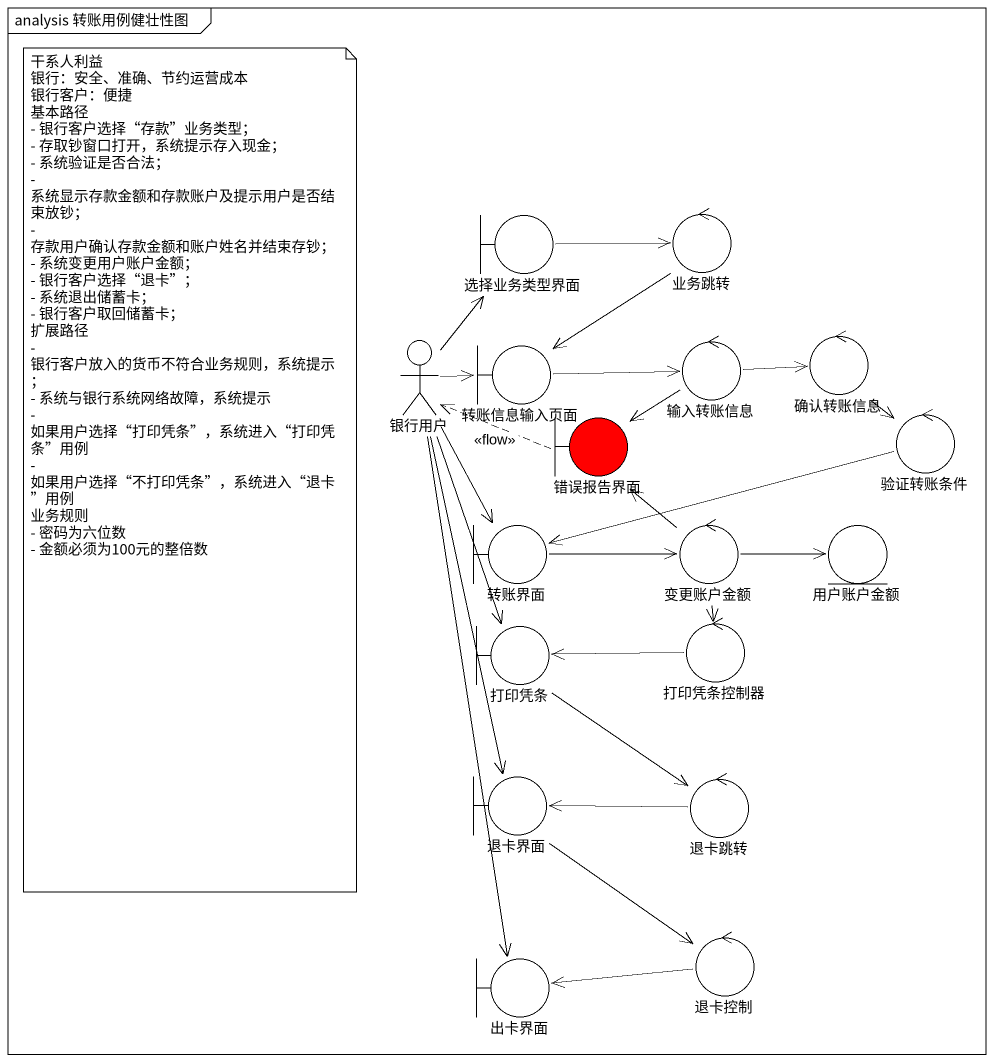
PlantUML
@startuml
mainframe analysis 转账用例健壮性图
boundary 选择业务类型界面
control 业务跳转
actor 银行用户
boundary 转账信息输入页面
control 输入转账信息
control 确认转账信息
boundary 错误报告界面 #FF0000
control 验证转账条件
boundary 转账界面
control 变更账户金额
entity 用户账户金额
boundary 打印凭条
control 打印凭条控制器
boundary 退卡界面
control 退卡跳转
boundary 出卡界面
control 退卡控制
选择业务类型界面 -right-> 业务跳转
业务跳转 --> 转账信息输入页面
银行用户 -up-> 选择业务类型界面
银行用户 -right-> 转账信息输入页面
银行用户 --> 转账界面
银行用户 --> 打印凭条
银行用户 --> 退卡界面
银行用户 --> 出卡界面
转账信息输入页面 -right-> 输入转账信息
输入转账信息 -right-> 确认转账信息
输入转账信息 --> 错误报告界面
确认转账信息 --> 验证转账条件
错误报告界面 .left.> 银行用户 : <<flow>>
验证转账条件 -left-> 转账界面
转账界面 -right-> 变更账户金额
变更账户金额 -up-> 错误报告界面
变更账户金额 -right-> 用户账户金额
变更账户金额 --> 打印凭条控制器
打印凭条 --> 退卡跳转
打印凭条控制器 -left-> 打印凭条
退卡界面 --> 退卡控制
退卡跳转 -left-> 退卡界面
退卡控制 -left-> 出卡界面
note as N1
  干系人利益
  银行：安全、准确、节约运营成本
  银行客户：便捷
  基本路径
  - 银行客户选择“存款”业务类型；
  - 存取钞窗口打开，系统提示存入现金；
  - 系统验证是否合法；
  - 系统显示存款金额和存款账户及提示用户是否结束放钞；
  - 存款用户确认存款金额和账户姓名并结束存钞；
  - 系统变更用户账户金额；
  - 银行客户选择“退卡”；
  - 系统退出储蓄卡；
  - 银行客户取回储蓄卡；
  扩展路径
  - 银行客户放入的货币不符合业务规则，系统提示；
  - 系统与银行系统网络故障，系统提示
  - 如果用户选择“打印凭条”，系统进入“打印凭条”用例
  - 如果用户选择“不打印凭条”，系统进入“退卡”用例
  业务规则
  - 密码为六位数
  - 金额必须为100元的整倍数
end note
@enduml
